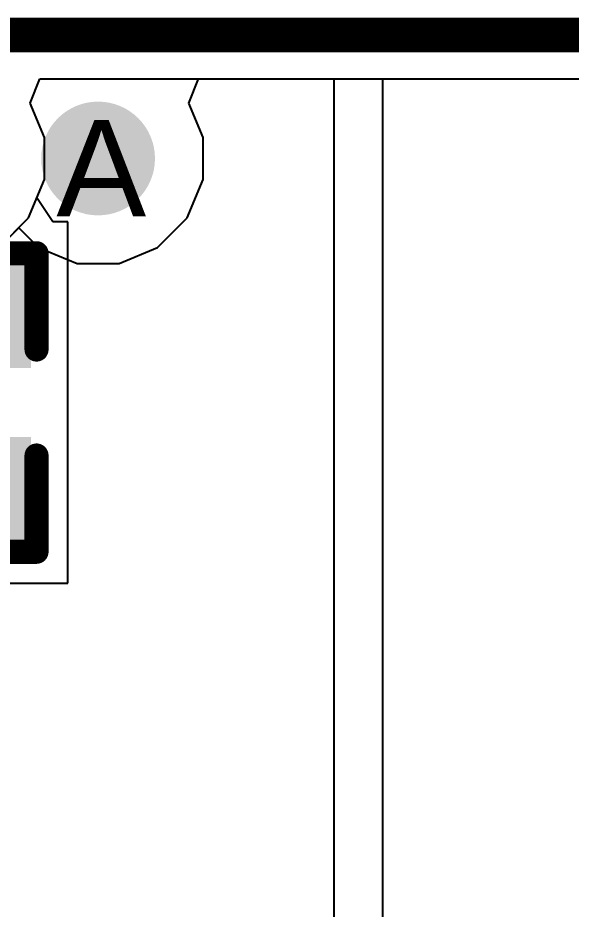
# Model space of a CAD drawing. Header units: inches. Extents: x 0 to 208, y 0 to 213.
# Drawn here: x 3.045 to 3.1598, y 4.1481 to 4.3332 of the extents above; entities that cross this region are included whole.
import ezdxf

# ---------------------------------------------------------------- set-up
doc = ezdxf.new("R2010")
doc.units = ezdxf.units.IN
doc.header["$MEASUREMENT"] = 0
for name, color, linetype in [('Board_Outline', 216, 'Continuous'), ('Bottom Layer', 5, 'Continuous'), ('Bottom Overlay', 54, 'Continuous'), ('Bottom Paste', 16, 'Continuous'), ('Bottom Solder', 6, 'Continuous'), ('Drill Drawing', 1, 'Continuous'), ('L2_GND1', 16, 'Continuous'), ('L3_SIG1', 76, 'Continuous'), ('L4_PWR', 90, 'Continuous'), ('L5_GND2', 156, 'Continuous'), ('L6_SIG2', 130, 'Continuous'), ('L7_GND3', 216, 'Continuous'), ('Top Layer', 1, 'Continuous'), ('Top Overlay', 2, 'Continuous'), ('Via Holes', 16, 'Continuous')]:
    doc.layers.add(name, color=color, linetype=linetype)
doc.styles.add('Arial', font='', dxfattribs={"height": 0.2})
doc.styles.get('Arial').set_extended_font_data('Arial')

# ---------------------------------------------------------------- blocks, each defined once
blk = doc.blocks.new('UEA1112C_8HS6_4F_527')
at = {"layer": 'Top Overlay'}
blk.add_lwpolyline([(0.26772, -0.48542, 0.005, 0.005, 0), (-0.26772, -0.48542, 0.005, 0.005, 0)], format="xyseb", dxfattribs=at)
blk = doc.blocks.new('CAP_0402_B_638')
at = {"layer": 'Bottom Layer'}
for points in [[(-0.0095, 0.0125), (-0.0095, -0.0125), (-0.0275, -0.0125), (-0.0275, 0.0125)], [(0.0275, 0.0125), (0.0275, -0.0125), (0.0095, -0.0125), (0.0095, 0.0125)]]:
    blk.add_hatch(color=5, dxfattribs=at).paths.add_polyline_path(points)
at = {"layer": 'Bottom Paste'}
for points in [[(-0.0095, 0.0125), (-0.0095, -0.0125), (-0.0275, -0.0125), (-0.0275, 0.0125)], [(0.0275, 0.0125), (0.0275, -0.0125), (0.0095, -0.0125), (0.0095, 0.0125)]]:
    blk.add_hatch(color=16, dxfattribs=at).paths.add_polyline_path(points)
at = {"layer": 'Bottom Solder'}
for points in [[(-0.00714, 0.01486), (-0.00714, -0.01486), (-0.02986, -0.01486), (-0.02986, 0.01486)], [(0.02986, 0.01486), (0.02986, -0.01486), (0.00714, -0.01486), (0.00714, 0.01486)]]:
    blk.add_hatch(color=6, dxfattribs=at).paths.add_polyline_path(points)
at = {"layer": 'Bottom Overlay'}
for points in [[(-0.031, 0.016, 0.005, 0.005, 0), (-0.031, -0.016, 0.005, 0.005, 0)], [(-0.031, 0.016, 0.005, 0.005, 0), (-0.011, 0.016, 0.005, 0.005, 0)], [(0.011, 0.016, 0.005, 0.005, 0), (0.031, 0.016, 0.005, 0.005, 0)], [(0.031, 0.016, 0.005, 0.005, 0), (0.031, -0.016, 0.005, 0.005, 0)], [(-0.031, -0.016, 0.005, 0.005, 0), (-0.011, -0.016, 0.005, 0.005, 0)], [(0.011, -0.016, 0.005, 0.005, 0), (0.031, -0.016, 0.005, 0.005, 0)]]:
    blk.add_lwpolyline(points, format="xyseb", dxfattribs=at)
for points in [[(-0.03225, 0.016, 0.0025, 0.0025, 1), (-0.02975, 0.016, 0.0025, 0.0025, 1)], [(-0.03225, 0.016, 0.0025, 0.0025, 1), (-0.02975, 0.016, 0.0025, 0.0025, 1)], [(-0.01225, 0.016, 0.0025, 0.0025, 1), (-0.00975, 0.016, 0.0025, 0.0025, 1)], [(0.00975, 0.016, 0.0025, 0.0025, 1), (0.01225, 0.016, 0.0025, 0.0025, 1)], [(0.02975, 0.016, 0.0025, 0.0025, 1), (0.03225, 0.016, 0.0025, 0.0025, 1)], [(0.02975, 0.016, 0.0025, 0.0025, 1), (0.03225, 0.016, 0.0025, 0.0025, 1)], [(-0.03225, -0.016, 0.0025, 0.0025, 1), (-0.02975, -0.016, 0.0025, 0.0025, 1)], [(-0.03225, -0.016, 0.0025, 0.0025, 1), (-0.02975, -0.016, 0.0025, 0.0025, 1)], [(-0.01225, -0.016, 0.0025, 0.0025, 1), (-0.00975, -0.016, 0.0025, 0.0025, 1)], [(0.00975, -0.016, 0.0025, 0.0025, 1), (0.01225, -0.016, 0.0025, 0.0025, 1)], [(0.02975, -0.016, 0.0025, 0.0025, 1), (0.03225, -0.016, 0.0025, 0.0025, 1)], [(0.02975, -0.016, 0.0025, 0.0025, 1), (0.03225, -0.016, 0.0025, 0.0025, 1)]]:
    blk.add_lwpolyline(points, format="xyseb", close=True, dxfattribs=at)

msp = doc.modelspace()

# ---------------------------------------------------------------- hatches: boundary and pattern name
at = {"layer": 'Bottom Layer'}
h = msp.add_hatch(color=5, dxfattribs=at)
edge = h.paths.add_edge_path()
edge.add_arc((3.06161, 4.304), 0.01181, 0, 360)
at = {"layer": 'L2_GND1'}
h = msp.add_hatch(color=16, dxfattribs=at)
edge = h.paths.add_edge_path()
edge.add_arc((3.06161, 4.304), 0.01181, 0, 360)
at = {"layer": 'L3_SIG1'}
h = msp.add_hatch(color=76, dxfattribs=at)
edge = h.paths.add_edge_path()
edge.add_arc((3.06161, 4.304), 0.01181, 0, 360)
at = {"layer": 'L4_PWR'}
h = msp.add_hatch(color=90, dxfattribs=at)
edge = h.paths.add_edge_path()
edge.add_arc((3.06161, 4.304), 0.01181, 0, 360)
at = {"layer": 'L5_GND2'}
h = msp.add_hatch(color=156, dxfattribs=at)
edge = h.paths.add_edge_path()
edge.add_arc((3.06161, 4.304), 0.01181, 0, 360)
at = {"layer": 'L6_SIG2'}
h = msp.add_hatch(color=130, dxfattribs=at)
edge = h.paths.add_edge_path()
edge.add_arc((3.06161, 4.304), 0.01181, 0, 360)
at = {"layer": 'L7_GND3'}
h = msp.add_hatch(color=216, dxfattribs=at)
edge = h.paths.add_edge_path()
edge.add_arc((3.06161, 4.304), 0.01181, 0, 360)
at = {"layer": 'Top Layer'}
h = msp.add_hatch(color=1, dxfattribs=at)
edge = h.paths.add_edge_path()
edge.add_arc((3.06161, 4.304), 0.01181, 0, 360)
at = {"layer": 'Via Holes'}
h = msp.add_hatch(color=7, dxfattribs=at)
edge = h.paths.add_edge_path()
edge.add_arc((3.06161, 4.304), 0.00591, 0, 360)

# ---------------------------------------------------------------- linework, layer by layer
at = {"layer": 'Board_Outline'}
msp.add_lwpolyline([(0, 4.33071, 0.005, 0.005, 0), (5.90551, 4.33071, 0.005, 0.005, 0)], format="xyseb", dxfattribs=at)
at = {"layer": 'Bottom Layer'}
for p, q in [((3.04753, 4.31551), (3.04955, 4.32051)), ((3.04955, 4.32051), (4.02671, 4.32051)), ((3.0505, 4.30834), (3.04753, 4.31551)), ((3.0505, 4.29966), (3.0505, 4.30834)), ((3.04891, 4.29583), (3.0505, 4.29966)), ((3.05225, 4.29083), (3.04891, 4.29583)), ((3.05533, 4.29083), (3.05225, 4.29083)), ((3.05533, 4.25283), (3.05533, 4.29083)), ((3.05533, 4.21583), (3.05533, 4.25283)), ((3.0373, 4.21583), (3.05533, 4.21583))]:
    msp.add_line(p, q, dxfattribs=at)
at = {"layer": 'L2_GND1'}
for p, q in [((3.08045, 4.31551), (3.08248, 4.32051)), ((3.08248, 4.32051), (5.89532, 4.32051)), ((3.08342, 4.30834), (3.08045, 4.31551)), ((3.08342, 4.29966), (3.08342, 4.30834)), ((3.0801, 4.29165), (3.08342, 4.29966)), ((3.07397, 4.28551), (3.0801, 4.29165)), ((3.04104, 4.28551), (3.04515, 4.28962)), ((3.04515, 4.28962), (3.04926, 4.28551)), ((3.04926, 4.28551), (3.05727, 4.28219)), ((3.06595, 4.28219), (3.07397, 4.28551)), ((3.05727, 4.28219), (3.06595, 4.28219))]:
    msp.add_line(p, q, dxfattribs=at)
at = {"layer": 'L3_SIG1'}
for p, q in [((3.04753, 4.31551), (3.04955, 4.32051)), ((3.04955, 4.32051), (5.89532, 4.32051)), ((3.0505, 4.30834), (3.04753, 4.31551)), ((3.0505, 4.29966), (3.0505, 4.30834)), ((3.04718, 4.29165), (3.0505, 4.29966)), ((3.04104, 4.28551), (3.04718, 4.29165))]:
    msp.add_line(p, q, dxfattribs=at)
at = {"layer": 'L4_PWR'}
for p, q in [((3.08045, 4.31551), (3.08248, 4.32051)), ((3.08248, 4.32051), (3.11053, 4.32051)), ((3.11053, 4.32051), (3.11053, 4.27595)), ((3.12072, 4.27595), (3.12072, 4.32051)), ((3.12072, 4.32051), (5.89532, 4.32051)), ((3.08342, 4.30834), (3.08045, 4.31551)), ((3.08342, 4.29966), (3.08342, 4.30834)), ((3.0801, 4.29165), (3.08342, 4.29966)), ((3.07397, 4.28551), (3.0801, 4.29165)), ((3.04104, 4.28551), (3.04515, 4.28962)), ((3.04515, 4.28962), (3.04926, 4.28551)), ((3.04926, 4.28551), (3.05727, 4.28219)), ((3.06595, 4.28219), (3.07397, 4.28551)), ((3.05727, 4.28219), (3.06595, 4.28219)), ((3.11053, 4.27595), (3.11053, 3.94344)), ((3.12072, 3.94344), (3.12072, 4.27595))]:
    msp.add_line(p, q, dxfattribs=at)
at = {"layer": 'L5_GND2'}
for p, q in [((3.04753, 4.31551), (3.04955, 4.32051)), ((3.04955, 4.32051), (5.89532, 4.32051)), ((3.0505, 4.30834), (3.04753, 4.31551)), ((3.0505, 4.29966), (3.0505, 4.30834)), ((3.04718, 4.29165), (3.0505, 4.29966)), ((3.04104, 4.28551), (3.04718, 4.29165))]:
    msp.add_line(p, q, dxfattribs=at)
at = {"layer": 'L6_SIG2'}
for p, q in [((3.04753, 4.31551), (3.04955, 4.32051)), ((3.04955, 4.32051), (5.89532, 4.32051)), ((3.0505, 4.30834), (3.04753, 4.31551)), ((3.0505, 4.29966), (3.0505, 4.30834)), ((3.04718, 4.29165), (3.0505, 4.29966)), ((3.04104, 4.28551), (3.04718, 4.29165))]:
    msp.add_line(p, q, dxfattribs=at)
at = {"layer": 'L7_GND3'}
for p, q in [((3.04753, 4.31551), (3.04955, 4.32051)), ((3.04955, 4.32051), (5.89532, 4.32051)), ((3.0505, 4.30834), (3.04753, 4.31551)), ((3.0505, 4.29966), (3.0505, 4.30834)), ((3.04718, 4.29165), (3.0505, 4.29966)), ((3.04104, 4.28551), (3.04718, 4.29165))]:
    msp.add_line(p, q, dxfattribs=at)
at = {"layer": 'Top Layer'}
for p, q in [((3.04753, 4.31551), (3.04955, 4.32051)), ((3.04955, 4.32051), (4.03, 4.32051)), ((3.0505, 4.30834), (3.04753, 4.31551)), ((3.0505, 4.29966), (3.0505, 4.30834)), ((3.04718, 4.29165), (3.0505, 4.29966)), ((3.04104, 4.28551), (3.04718, 4.29165))]:
    msp.add_line(p, q, dxfattribs=at)

# ---------------------------------------------------------------- block references
for name, p, rotation in [('UEA1112C_8HS6_4F_527', (2.98134, 3.84311), 180), ('CAP_0402_B_638', (3.03283, 4.25333), 90)]:
    msp.add_blockref(name, p, dxfattribs=dict(rotation=rotation))

# ---------------------------------------------------------------- texts
at = {"layer": 'Drill Drawing', "style": 'Arial'}
msp.add_text('A', height=0.02, dxfattribs=at).set_placement((3.05295, 4.292))

doc.saveas('drawing.dxf')
